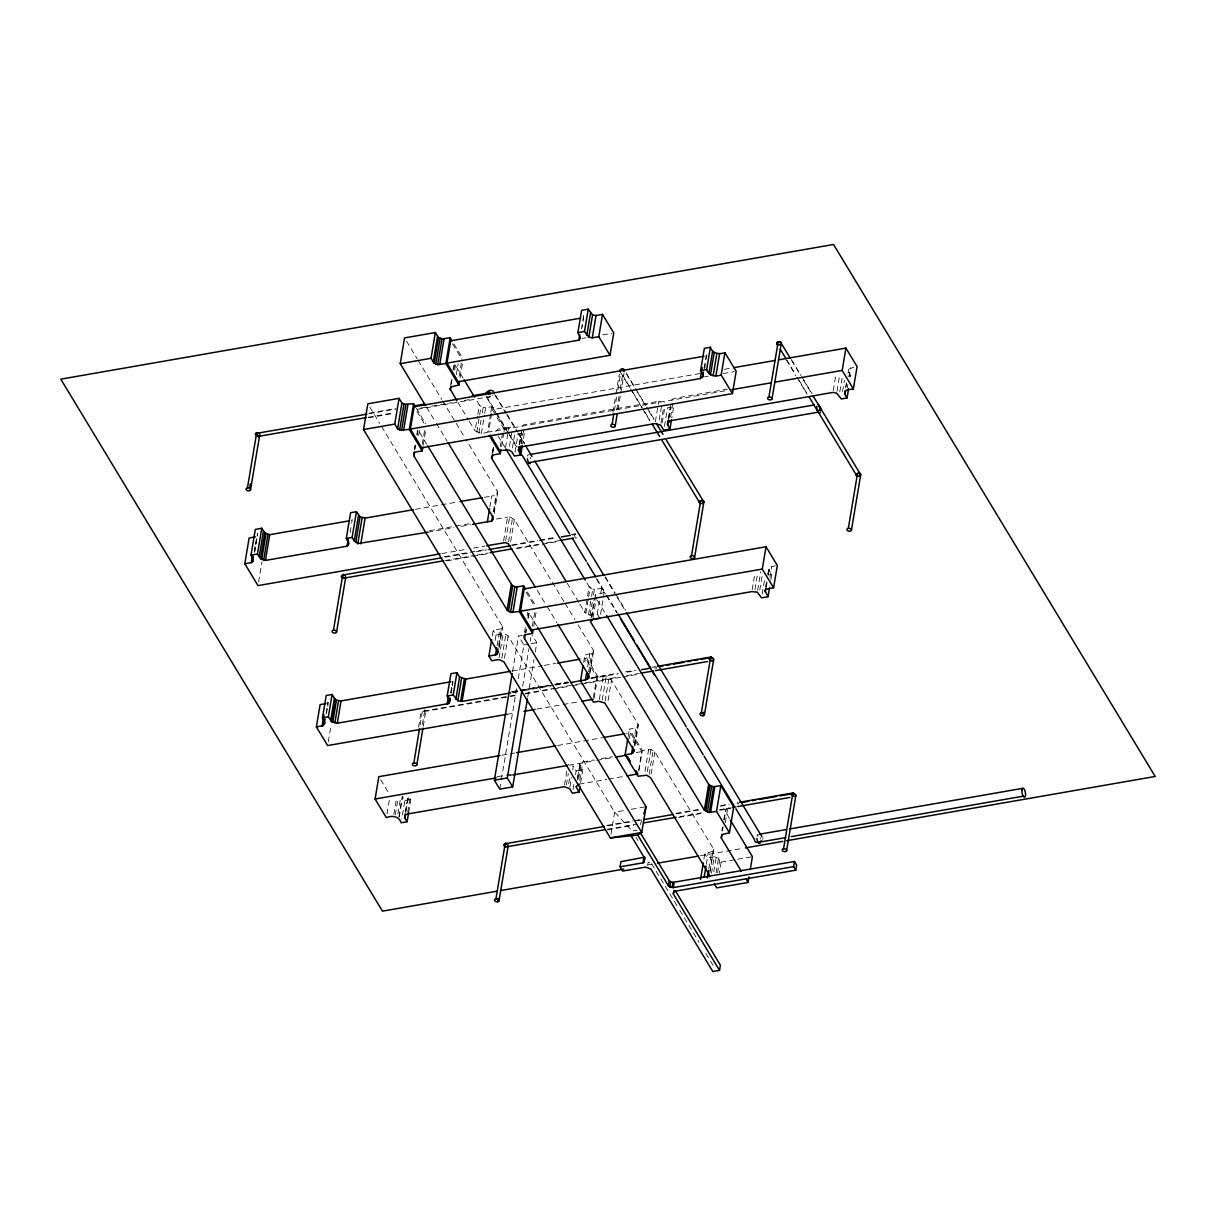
<?xml version="1.0" encoding="UTF-8"?>
<svg xmlns="http://www.w3.org/2000/svg" width="1216" height="1216" viewBox="0 0 1216 1216"><rect width="100%" height="100%" fill="white"/><g stroke="black" fill="none" stroke-linecap="round" stroke-linejoin="round"><path stroke-width="0.75" stroke-dasharray="5 3.75" d="M853.86 367.126L848.692 369.345L848.51 371.868L850.805 375.638L850.182 379.362M709.734 873.134L713.625 849.087L654.862 751.898L651.001 749.497L642.337 750.454L629.417 729.083L635.938 727.943L638.385 725.42L637.99 724.067L611.481 680.23L609.11 677.251L606.252 676.02L597.755 676.385L584.85 655.044L591.706 653.342L593.408 652.019L593.393 650.21L575.837 621.163M254.22 551.182L255.147 545.665M255.451 543.826L257.655 533.231L254.57 551.623M254.63 552.474L257.701 534.082M258.628 581.932L262.002 561.701M350.147 532.517L351.378 525.16M351.682 523.321L352.29 519.642L351.318 520.463M326.055 713.199L327.925 702.042L326.83 703.304M326.511 713.701L327.438 708.122M327.758 706.268L328.381 702.544M328.274 741.836L331.071 725.101M414.382 449.038L414.99 445.36M416.845 434.325L417.453 430.646M414.595 450.026L415.522 444.509M417.058 435.313L417.985 429.795L426.74 444.281M414.793 449.418L415.416 445.74M417.255 434.705L417.878 431.026M418.638 435.434L419.566 429.917M422.286 444.053L424.779 429.172M423.153 445.36L425.919 428.807M450.604 384.94L451.835 377.583M453.066 370.226L453.994 364.709M451.212 384.302L452.2 378.206M453.674 369.588L454.586 364.07L463.174 378.267M454.678 370.105L455.59 364.587M456.289 374.771L458.143 363.736M459.162 376.154L461.335 363.143M386.992 813.93L389.485 799.049M460.119 377.674L462.582 362.961M393.862 814.538L396.659 797.787M395.276 814.872L398.073 798.137M397.921 813.884L400.718 797.134M398.878 816.742L402.298 796.282M399.167 817.122L402.587 796.662L404.882 800.478L401.782 819.067M418.547 727.183L421.314 710.661M405.323 812.273L407.816 797.392M405.551 812.09L408.044 797.21M420.082 725.101L422.378 711.33M406.053 811.194L408.546 796.313M407.694 812.182L410.491 795.446M422.393 724.523L424.688 710.752M408.652 812.455L410.826 799.444L409.184 796.723M423.259 726.347L426.026 709.825A2.265 1.444 9.5 0 1 424.095 710.798M490.55 414.033L487.479 432.425L481.384 433.489L475.076 430.844L477.538 416.13M477.858 414.291L479.393 405.095L475.578 398.787M476.763 432.197L481.08 406.448L479.393 405.095M478.876 433.215L481.034 420.341M482.266 412.984L483.178 407.466L481.08 406.448M481.384 433.489L484.454 415.097M484.758 413.258L485.686 407.74L491.781 406.676L496.371 414.261M490.854 412.194L491.781 406.676M491.69 413.47L488.574 432.06L726.18 390.64M450.802 692.345L451.744 686.766M452.048 684.912L452.671 681.188M450.908 692.968L452.778 681.811M451.106 693.166L452.033 687.587M452.352 685.733L452.975 682.009M492.024 453.538L493.255 446.181M492.678 452.899L493.605 447.382M492.966 452.124L493.878 446.606M489.866 507.072L491.72 496.037L496.022 495.338L497.557 493.392L497.314 491.355L466.078 439.66M500.278 446.682L503.394 428.078L496.006 415.857M501.554 446.318L503.698 433.443M504.017 431.604L504.625 427.926L497.283 415.781M493.255 511.89L496.022 495.338M493.939 511.586L497.314 491.355M494.167 513.623L497.557 493.392M505.522 447.564L508.942 427.105L512.59 427.728M509.474 446.333L511.966 431.452M512.407 448.005L514.596 434.978M515.022 452.306L518.138 433.717L524.476 432.607L522.622 443.764M519.338 444.554L521.208 433.398M519.414 444.433L521.907 429.567M503.591 541.014L507.589 517.104L509.656 516.861L514.353 519.475L564.118 601.783M520.828 443.354L522.378 434.051M521.223 444.144L523.412 431.133L524.476 432.607M505.658 540.77L509.656 516.861M492.282 635.877L493.21 630.359L501.372 628.733L502.421 626.392L380.608 424.916M508.546 541.819L512.544 517.91M510.659 541.546L514.353 519.475M495.11 640.543L496.037 635.026L493.21 630.359M497.055 645.757L499.822 629.204M498.606 645.286L501.372 628.733M499.031 646.623L502.421 626.392M499.107 647.976L502.497 627.745M499.062 657.704L503.074 633.794L505.826 634.357L508.151 635.998L614.673 812.182L632.229 831.045L637.017 830.209M501.828 658.266L505.826 634.357M504.458 658.069L508.151 635.998M512.559 671.597L518.518 636.014L522.211 635.36M524.461 632.381L525.388 626.863M527.227 615.828L527.85 612.15M525.418 633.004L526.026 629.326M527.881 618.29L528.793 612.773L536.621 625.708M499.791 789.138L501.038 781.645M501.357 779.775L516.709 688.013M518.274 678.65L523.914 644.936L518.518 636.014M525.935 632.806L526.558 629.128M528.398 618.093L529.325 612.575M581.415 328.974L583.908 314.093L582.403 327.089M532.38 626.255L534.873 611.374M522.652 686.189L528.93 648.736M530.176 641.242L530.799 637.503M533.763 626.088L536.226 611.374M527.744 696.996L534.006 659.543M535.268 652.05L536.834 642.686L532.334 635.254M612.894 412.437L615.661 395.914M615.965 394.075L619.354 373.89M614.384 410.598L616.694 396.826M617.85 389.941L620.145 376.17M616.694 410.02L619.582 392.798M620.16 389.363L622.455 375.592M617.926 409.777L620.373 395.094M620.677 393.254L624.066 373.054M599.868 618.29L597.269 613.974L590.064 615.235L584.805 612.317L589.122 586.568L586.173 581.719M585.869 613.457L588.331 598.743M588.635 596.904L590.186 587.708L589.122 586.568M588.514 614.703L591.28 598.15M591.584 596.311L592.815 588.954L590.186 587.708M590.064 615.235L592.222 602.361M593.454 595.004L594.381 589.486L601.57 588.225L604.185 592.542L600.172 616.451M583.619 662.401L584.85 655.044M591.082 618.002L594.153 599.594M591.918 616.907L595.612 594.837L604.185 592.542M584.835 661.96L585.458 658.236L581.719 658.89M564.528 784.837L567.021 769.971M593.058 617.682L596.433 597.451M566.398 784.913L568.267 773.756M587.617 666.961L589.775 654.086M568.693 783.727L569.939 776.279M597.269 613.974L599.427 601.099M600.658 593.742L601.57 588.225M588.635 671.734L591.706 653.342M569.924 786.722L571.474 777.419M572.721 769.986L573.344 766.262L567.948 764.393M589.699 672.281L593.393 650.21M589.714 674.09L593.408 652.019M573.025 789.488L574.271 782.055M575.518 774.607L576.141 770.898L573.344 766.262M577.494 777.313L580.123 763.344L581.446 762.204L593.91 759.954M577.494 779.912L580.123 763.344M578.649 778.939L581.446 762.204M593.378 697.437L596.798 676.978L585.458 658.236M579.758 780.474L582.874 761.87M594.062 698.455L597.755 676.385M580.64 782.739L582.829 769.728L579.667 764.286M599.306 699.504L603.303 675.594M602.254 699.93L606.252 676.02M605.112 701.161L609.11 677.251M608.106 700.462L611.481 680.23M655.378 421.694L658.798 401.25L664.392 402.815M659.178 420.174L661.671 405.293M660.957 423.274L663.769 406.539M662.218 422.773L664.711 407.892M664.407 426.39L667.523 407.801L673.694 406.722L671.825 417.878M668.374 418.562L670.244 407.406M668.572 418.593L671.05 403.712M669.089 418.106L670.958 406.95M670.594 417.103L673.086 402.222M610.979 834.252L614.673 812.182L623.899 810.57M628.186 736.44L629.417 729.083M629.432 738.416L630.359 732.838L626.635 733.491M633.475 742.657L635.938 727.943M634.372 745.423L637.442 727.031M634.6 744.298L637.99 724.067M634.995 745.666L638.385 725.42M704.034 368.342L706.678 352.138M704.687 368.539L705.934 361.106M706.253 359.237L706.876 355.528M638.598 770.214L641.714 751.61L630.359 732.838M638.962 770.686L642.337 750.454M644.982 771.43L648.675 749.36M647.307 771.567L651.001 749.497M649.116 774.486L653.114 750.576M651.168 773.969L654.862 751.898M647.611 865.579L648.174 862.144L650.514 862.843M703.897 859.241L704.824 853.723L713.427 851.063M752.142 589.76L754.938 573.025M706.329 864.166L708.168 853.13M754.923 589.593L757.72 572.858M708.776 868.817L711.542 852.264M709.931 871.158L713.625 849.087M757.644 590.292L760.76 571.687M711.451 873.301L714.218 856.748L718.55 858.146L721.134 862.114L719.279 873.149M759.772 590.201L762.569 573.45M713.746 871.811L716.209 857.098M721.802 830.786L722.41 827.108M723.642 819.751L726.089 808.898L730.71 807.53M722.395 830.969L723.155 827.047M724.25 819.934L726.089 808.898M762.158 594.153L764.651 579.272M716.087 872.86L718.55 858.146M725.253 822.761L727.715 808.047M717.592 872.814L719.75 859.94M765.654 586.902L766.582 581.324M767.828 573.891L769.667 567.066L775.474 565.774M766.065 586.386L766.688 582.662M767.934 575.229L768.755 568.313M766.247 587.526L767.19 581.947M768.436 574.514L769.667 567.066M769.941 577.57L771.81 566.413M770.822 580.002L771.75 574.423L768.862 569.635M833.234 390.564L836.03 373.814M836.958 391.278L839.77 374.528M839.815 391.704L842.308 376.823M842.566 391.522L844.436 380.365M845.576 387.934L846.503 382.356M848.069 373.054L848.692 369.345M846.032 386.734L846.655 383.025M847.233 388.147L847.856 384.423M849.102 376.99L850.653 367.688M640.33 824.585L641.47 820.998M495.718 431.467L498.119 429.035L504.625 427.926M594.776 595.916L595.612 594.837M522.53 425.843L523.929 424.749L658.798 401.25M671.673 399.988L673.71 398.498L727.411 389.135M582.282 338.443L585.99 337.805M602.65 334.902L611.906 333.29M369.725 413.014L395.914 408.454M368.722 413.82L395.914 409.093M368.159 417.255L393.528 412.832M420.721 408.09L427.971 406.828M431.604 406.205L451.546 402.724M464.238 400.52L471.489 399.243M368.676 417.802L393.011 413.562M417.331 409.321L490.322 396.598M699.99 373.54L492.313 409.746L495.079 414.322M724.31 369.314L731.789 368.007M704.535 376.808L708.259 376.154M723.14 373.57L734.312 371.625M503.394 428.078L508.942 427.105M847.932 376.139L850.805 375.638M415.386 509.337L458.204 501.874M484.272 497.329L491.72 496.037M429.552 530.708L453.705 526.498M455.559 526.178L470.425 523.579M496.447 519.05L507.589 517.104M427.834 532.167L453.902 527.622M461.35 526.33L470.653 524.704M441.955 553.554L466.123 549.343M473.556 548.036L484.698 546.09M444.19 556.73L487.236 549.222M511.571 544.981L537.761 540.421M539.63 540.086L556.472 537.153M571.444 534.538L575.183 533.9M445.36 557.156L468.935 553.052M476.186 551.775L487.054 549.89M512.438 545.467L537.822 541.044M539.63 540.725L555.955 537.882M572.265 535.04L575.882 534.402M444.798 560.591L473.799 555.53M477.417 554.906L488.3 553.006M517.302 547.945L539.053 544.16M546.303 542.898L560.819 540.36M446.895 560.85L489.942 553.356M516.131 548.781L540.466 544.54M542.336 544.221L559.178 541.287M768.512 574.986L771.75 574.423M496.037 635.026L503.074 633.794M523.914 644.936L529.446 643.978M531.301 643.659L536.834 642.686M512.544 670.943L542.458 665.73M544.327 665.41L555.545 663.45M511.358 691.767L518.852 690.46M520.722 690.141L548.796 685.246M556.274 683.939L567.507 681.978M591.827 677.738L618.032 673.178M625.51 671.87L634.874 670.244M651.715 667.31L655.454 666.657M512.681 691.646L522.029 690.019M523.898 689.685L548.203 685.459M555.682 684.152L566.884 682.191M591.189 677.966L596.798 676.978M512.939 692.132L518.381 691.174M520.19 690.855L551.015 685.49M554.633 684.851L569.149 682.328M590.9 678.543L618.093 673.801M627.152 672.22L636.211 670.639M512.559 692.603L521.907 690.977M523.777 690.658L553.69 685.444M555.56 685.11L568.632 682.83M423.548 711.041L517.803 694.61M525.054 693.348L554.07 688.286M557.688 687.663L574.013 684.821M575.822 684.502L583.072 683.24M584.881 682.921L619.324 676.917M626.574 675.655L639.266 673.436M424.247 711.558L517.803 695.248M525.297 693.941L551.486 689.366M553.356 689.046L570.198 686.113M572.082 685.778L579.561 684.486M581.43 684.152L620.722 677.297M622.607 676.978L637.564 674.363M507.087 714.294L514.566 712.986M536.986 709.08L561.29 704.839M563.16 704.52L579.971 701.586M501.798 755.242L514.839 752.978M557.703 745.499L602.422 737.717M497.01 776.75L504.473 775.458M506.342 775.124L511.936 774.151M601.266 758.662L612.302 756.747M636.196 752.582L641.714 751.61M507.391 775.945L512.97 774.972M568.875 765.229L594.958 760.684M596.813 760.35L611.724 757.75M404.882 800.478L410.826 799.444M576.141 770.898L582.829 769.728M579.15 784.183L606.723 779.38M608.562 779.061L625.115 776.173M631.286 809.294L646.061 806.71M606.662 825.421L632.852 820.861M634.722 820.526L642.215 819.234M675.898 813.352L700.218 809.111M720.799 805.524L728.293 804.232M607.818 825.862L633.202 821.423M636.834 820.8L642.261 819.858M676.719 813.854L700.279 809.734M720.222 806.269L729.281 804.688M607.255 829.282L636.257 824.235M679.759 816.65L701.51 812.85M719.644 809.704L730.527 807.804M607.483 829.874L633.688 825.314M678.589 817.486L702.924 813.246M719.766 810.312L730.983 808.351M648.143 864.85L651.882 864.196M700.522 855.714L743.569 848.206M714.218 856.748L707.378 857.949L704.824 853.723M721.134 862.114L735.847 859.56M737.702 859.241L752.415 856.672M483.178 407.466L485.686 407.74M592.815 588.954L594.381 589.486M791.403 359.541L800.812 375.106M801.754 376.671L812.121 393.802M791.798 360.742L800.858 375.729M803.335 379.818L810.738 392.084M786.828 360.088L795.887 375.09M799.186 380.532L806.603 392.798M786.402 359.936L795.811 375.501M796.754 377.066L807.105 394.197M626.088 372.856L634.554 386.87M635.497 388.436L645.848 405.566M646.79 407.117L655.272 421.131M626.711 374.452L636.606 390.792M637.427 392.16L646.486 407.147M648.964 411.236L653.904 419.414M622.562 375.166L629.979 387.433M632.457 391.522L642.337 407.877M644.814 411.966L649.754 420.143M620.13 371.701L629.554 387.266M630.496 388.831L641.79 407.512M642.732 409.078L650.271 421.526M495.854 395.702L506.434 413.197M507.391 414.793L517.97 432.273M518.928 433.869L524.689 443.399M605.431 576.931L615.038 592.83M615.995 594.426L625.617 610.326M494.654 394.653L505.871 413.197M506.798 414.747L517.074 431.741M518.016 433.291L524.552 444.114M604.914 577.022L616.132 595.582M617.074 597.117L625.48 611.025M486.354 396.097L495.702 411.555M496.645 413.106L506.92 430.099M507.847 431.65L517.195 447.108M596.63 578.482L605.978 593.925M606.906 595.475L617.181 612.484M508.273 433.276L486.172 396.72A4.53 3.055 -31.2 0 0 490.565 396.75M509.246 434.872L516.922 447.594M596.706 579.53L605.355 593.849M606.313 595.43L616.892 612.925M453.918 343.915L462.262 357.747M452.58 343.915L461.958 359.419M498.013 435.906L504.883 447.245M597.451 600.37L605.568 613.791M729.448 818.672L725.177 810.555M457.915 402.45L468.403 419.794M469.361 421.374L475.076 430.844M567.173 583.163L578.938 602.604M579.91 604.23L584.805 612.317M406.509 341.149L417.24 358.918M418.228 360.529L441.666 399.289M442.639 400.9L465.09 438.049M565.09 603.41L574.849 619.537M426.603 407.269L435.404 421.815M436.377 423.426L447.108 441.195M537.366 590.414L546.151 604.945M547.124 606.556L556.882 622.698M416.374 408.348L425.615 423.609M527.379 592.04L535.891 606.13M416.936 411.449L424.46 423.898M526.057 592.04L534.554 606.1M636.029 837.322L637.929 840.469M651.715 863.862L678.832 908.717M679.79 910.313L699.154 942.354M705.934 953.557L713.686 966.37M369.801 407.041L379.62 423.29M380.714 779.79L389.166 793.774M424.734 709.81A2.265 0.836 80.1 0 1 423.791 711.375M655.014 668.846A2.265 0.836 80.1 0 1 655.12 667.037M656.23 667.295A2.265 0.836 80.1 0 1 656.64 668.45M737.154 804.126A2.265 0.836 80.1 0 1 737.686 802.59A2.265 0.836 80.1 0 1 738.72 803.958M527.44 456.076A4.53 1.672 80.1 0 1 529.021 454.997M530.419 457.505A4.53 1.672 80.1 0 1 530.754 458.842M575.472 538.065A2.265 0.836 80.1 0 1 574.773 534.508A2.265 0.836 80.1 0 1 576.202 535.086A2.265 0.836 80.1 0 1 576.095 538.308M756.96 836.091A4.53 1.672 80.1 0 1 758.419 834.586M760.122 837.642A4.53 1.672 80.1 0 1 760.41 839.01M762.873 837.611A4.53 3.055 -31.2 0 1 762.523 839.207M757.705 836.03A4.53 3.055 -31.2 0 1 758.51 835.711M492.723 395.109A4.53 3.055 -31.2 0 1 492.434 395.428"/><path stroke-width="1.5" d="M499.943 755.577L378.83 776.674L375.09 799.003L386.369 817.638C391.841 815.222 399.334 816.27 401.158 822.791L407.086 821.758L404.624 817.669L405.43 814.918L407.39 814.036L564.209 786.706L569.605 788.576L572.402 793.212L579.09 792.042L580.017 786.463M325.827 703.608L320.112 704.611L316.373 726.925L323.091 725.618L324.946 723.003L322.498 717.805L326.222 695.476L332.105 694.458L328.366 716.771L331.558 721.666L337.318 723.246L448.947 703.502L449.662 700.401L447.199 695.993L450.938 673.679L456.942 672.706L459.602 677.008L465.819 679.09L510.674 671.262M490.428 435.115L499.654 450.391L508.85 450.042L511.784 451.714L514.398 456.03L520.752 454.921L518.411 450.133L520.205 447.062L655.074 423.563L660.653 425.129L663.784 430.114L669.955 429.035L667.432 424.141L669.97 420.812L832.914 392.418L836.654 393.133L841.32 398.954L847.066 397.951L844.786 394.182L844.953 391.658L846.914 390.002L853.343 388.892L857.082 366.563L845.91 348.11L778.559 359.845M709.126 876.812L709.308 874.836L650.545 777.647L646.684 775.246L638.035 776.203L625.115 754.832L627.882 738.279M247.441 487.92L256.667 432.835M249.751 487.342L250.329 483.892M250.526 489.835A2.265 1.444 9.5 0 0 247.562 487.89A2.265 1.444 9.5 0 0 246.848 490.322A2.265 1.444 9.5 0 0 250.526 489.835L259.738 434.781M440.101 553.873L258.005 585.61L244.811 563.768L249.113 538.019L255.542 536.894M244.811 563.768L251.241 562.643L253.156 561.169L253.338 558.98L251.013 555.134L255.314 529.386L261.774 528.261L264.845 532.942L269.709 534.69L349.463 520.798M251.241 562.643L252.457 555.286M252.381 562.218L253.293 556.7M413.516 509.671L365.119 518.107L360.058 516.754L356.425 511.693L350.603 512.711L346.286 538.46L349.007 543.795L347.001 546.212L265.407 560.439L260.543 558.691L257.473 554.01L261.774 528.261M259.16 556.806L263.477 531.058M260.543 558.691L264.845 532.942M261.698 559.482L266.015 533.733M263.629 560.272L267.93 534.523M265.407 560.439L269.709 534.69M491.674 639.555L488.893 656.108L497.07 654.482L498.104 652.141L363.523 429.537L367.84 403.788L399.061 398.346L401.918 403.074L403.955 404.198L413.607 403.758L415.462 406.813M347.001 546.212L348.232 538.855M333.473 630.207L342.699 575.138M347.989 545.391L348.597 541.713M427.834 532.167L357.793 543.613L354.251 540.968L352.123 537.442L356.425 511.693M336.558 632.122A2.265 1.444 9.5 0 0 333.594 630.192A2.265 1.444 9.5 0 0 332.88 632.609A2.265 1.444 9.5 0 0 336.558 632.122L345.77 577.068A2.265 1.444 9.5 0 1 344.797 577.904M322.088 725.922L323.958 714.765M323.091 725.618L324.034 720.039M354.251 540.968L358.553 515.219M324.186 724.356L325.128 718.778M355.756 542.503L360.058 516.754M357.793 543.613L362.11 517.864M330.661 720.571L334.4 698.258L332.105 694.458M360.802 543.856L365.119 518.107M331.558 721.666L335.297 699.352L334.4 698.258M332.758 722.38L336.498 700.066L335.297 699.352M334.856 722.912L338.58 700.598L336.498 700.066M337.318 723.246L341.042 700.933L450.817 681.796M425.63 405.658L400.246 363.675L404.548 337.911L435.343 332.546L438.505 337.47L442.001 338.914L450.194 337.774L452.048 340.845M488.893 656.108L491.72 660.774L498.758 659.543L503.834 661.747L610.371 837.93L637.746 835.088L641.744 832.458L524.491 638.522L523.853 636.059L525.631 634.646L532.532 633.445L519.278 611.526L510.538 612.393L507.072 610.022L413.683 455.559L414.185 453.112L415.872 451.987L422.226 450.878L409.306 429.506L399.654 429.947L397.602 428.822L394.744 424.095L399.061 398.346M397.602 428.822L401.918 403.074M399.654 429.947L403.955 404.198M401.554 430.494L405.855 404.73M403.575 430.51L407.877 404.761M409.306 429.506L413.607 403.758M410.37 429.096L700.31 378.556L703.441 375.987L700.629 370.622L704.353 348.308L710.402 347.259C712.242 353.689 719.401 354.707 724.903 352.655L736.166 371.29L732.442 393.604L421.663 447.777L410.37 429.096L414.109 406.782L704.049 356.242M413.683 455.559L414.291 451.866M456.958 400.87L449.981 388.634L451.896 386.658L458.888 385.031L445.892 363.523L437.699 364.663L434.203 363.219L431.042 358.294L435.343 332.546M433.276 362.003L437.593 336.254M434.203 363.219L438.505 337.47M435.86 363.934L440.177 338.185M422.226 450.878L422.834 447.199M437.699 364.663L442.001 338.914M439.721 364.602L444.038 338.854M445.892 363.523L450.194 337.774M446.971 363.128L578.846 340.146L580.549 338.246L577.889 332.637L581.628 310.323L588.24 309.168L592.557 314.883L596.022 315.506L602.513 314.382L613.746 332.971L610.022 355.285L458.219 381.733L446.971 363.128L450.71 340.814L580.731 318.151M450.285 389.819L450.893 386.141M458.888 385.031L459.496 381.353M404.624 817.669L405.247 813.96M422.955 728.186L416.814 764.91A2.265 1.444 9.5 0 1 413.151 765.366A2.265 1.444 9.5 0 1 413.866 762.949L419.505 728.536M407.086 821.758L408.652 812.455M447.093 704.11L448.339 696.677M448.947 703.502L449.874 697.923M449.54 702.468L450.163 698.744M566.2 581.537L491.75 458.417L492.374 454.738M510.69 692.938L462.08 701.404L457.839 700.705L453.218 695.02L456.942 672.706M455.863 699.322L459.602 677.008M472.522 524.385L487.403 521.786L489.562 508.911M457.839 700.705L461.563 678.376M491.75 458.417L491.416 457.216L493.818 454.784L500.323 453.674L500.931 449.996M460.621 701.358L464.345 679.045M487.403 521.786L491.72 521.086L492.632 515.569M462.08 701.404L465.819 679.09M518.411 450.133L519.034 446.409M519.673 453.446L520.919 445.998M520.752 454.921L522.302 445.618M495.52 654.953L496.751 647.596M497.07 654.482L497.998 648.964M507.072 610.022L511.389 584.273L427.713 445.892M508.44 611.359L512.757 585.61L511.389 584.273M510.538 612.393L514.854 586.644L512.757 585.61M512.894 612.651L517.195 586.902L523.594 585.778L525.479 588.909M519.278 611.526L523.594 585.778M520.433 611.238L524.157 588.924L766.019 546.759L777.313 565.455L773.589 587.769L765.943 589.395L765.031 590.626L768.026 596.737L761.535 597.862L757.34 592.146L751.822 591.614L531.757 629.979L520.433 611.238L762.28 569.073L773.589 587.769M527.425 698.866L512.696 786.889L499.791 789.138L494.38 780.216L512.24 673.466M524.491 638.522L525.099 634.843M578.846 340.146L579.789 334.567M512.696 786.889L507.3 777.951L522.029 689.943M532.532 633.445L533.14 629.766M610.022 355.285L598.789 336.695L592.283 337.835L588.818 337.197L584.501 331.482L588.24 309.168M586.811 335.297L590.535 312.983M588.818 337.197L592.557 314.883M495.93 898.913L505.157 843.828M497.663 901.77L498.241 898.335M592.283 337.835L596.022 315.506M499.016 900.828A2.265 1.444 9.5 0 0 496.052 898.882A2.265 1.444 9.5 0 0 495.338 901.314A2.265 1.444 9.5 0 0 499.016 900.828L508.227 845.774A2.265 1.444 9.5 0 1 507.422 846.549M598.789 336.695L602.513 314.382M612.089 424.354L613.806 414.033M615.159 426.269A2.265 1.444 9.5 0 0 612.195 424.338A2.265 1.444 9.5 0 0 611.496 426.755A2.265 1.444 9.5 0 0 615.159 426.269L617.302 413.455M625.115 754.832L631.621 753.692L634.083 751.184L633.688 749.816L604.793 703L599.002 701.343L593.438 702.134L580.549 680.793L583.011 666.079M580.549 680.793L585.458 679.85L586.69 672.478M585.458 679.85L587.404 679.09L588.331 673.573M667.432 424.141L668.055 420.417M667.842 425.539L668.77 419.961M669.955 429.035L671.506 419.733M631.621 753.692L632.852 746.335M633.141 752.78L633.749 749.102M700.31 378.556L702.179 367.399M620.084 866.81L620.935 861.658L644.89 857.143L644.024 862.296L642.99 862.828L620.084 866.81L622.653 871.082L645.574 867.084L650.849 869.014L712.819 971.523L719.522 970.353L720.389 965.2L675.138 890.37M702.468 377.629L703.41 372.05M732.442 393.604L721.164 374.969C715.662 377.021 708.518 376.018 706.663 369.573L710.402 347.259M708.928 373.327L712.667 351.014M710.478 374.817L714.218 352.488M713.123 375.774L716.862 353.461M715.92 375.881L719.644 353.567M537.594 627.319L646.061 806.71L641.744 832.458L610.371 837.93M721.164 374.969L724.903 352.655M691.494 555.697L700.705 500.627M642.99 862.828L643.857 857.675M694.564 557.612A2.265 1.444 9.5 0 0 691.6 555.682A2.265 1.444 9.5 0 0 690.901 558.098A2.265 1.444 9.5 0 0 694.564 557.612L703.775 502.558M719.522 970.353L673.314 893.927L673.649 892.346L675.914 891.07L795.75 870.185L793.592 866.628L673.269 887.604L669.849 887.042L668.39 885.78L669.256 880.627L640.528 833.097M669.849 887.042L670.715 881.889L669.256 880.627M672.129 887.543L672.995 882.39L794.458 861.475L796.602 865.032L795.75 870.185M701.358 712.834L710.57 657.765M673.269 887.604L674.135 882.451M703.091 715.707L703.669 712.257M673.314 893.927L673.892 890.492M704.429 714.78L713.64 659.695M768.922 397.024L778.149 341.954M772.008 398.939A2.265 1.444 9.5 0 0 769.044 397.009A2.265 1.444 9.5 0 0 768.33 399.426A2.265 1.444 9.5 0 0 772.008 398.939L781.219 343.885M741.41 871.34L721.301 838.082L721.787 834.662L729.418 832.747L716.513 811.406L709.308 812.41L704.368 810.084L708.685 784.32L606.556 615.418M705.721 811.178L710.038 785.414L708.685 784.32M707.393 812.045L711.71 786.296L710.038 785.414M709.308 812.41L713.61 786.661L720.814 785.658L733.719 806.998L729.418 832.747M710.509 812.455L714.81 786.706M700.507 879.472L703.289 862.919M704.17 877.04L706.01 866.005M716.513 811.406L720.814 785.658M707.241 878.013L708.472 870.656M762.28 569.073L766.019 546.759M721.301 838.082L721.924 834.404M765.138 591.964L765.761 588.24M768.026 596.737L769.576 587.434M714.233 883.895L716.817 887.878L748.114 882.421L749.026 876.903M750.257 869.546L752.415 856.672L730.406 820.253M853.343 388.892L842.186 370.424L845.91 348.11M844.786 394.182L845.409 390.458M847.066 397.951L848.616 388.664M783.545 848.783L792.756 793.698M786.615 850.698A2.265 1.444 9.5 0 0 783.666 848.753A2.265 1.444 9.5 0 0 782.952 851.185A2.265 1.444 9.5 0 0 786.615 850.698L795.826 795.644M848.327 528.352L857.554 473.282M793.592 866.628L794.458 861.475M851.413 530.267A2.265 1.444 9.5 0 0 848.449 528.337A2.265 1.444 9.5 0 0 847.734 530.754A2.265 1.444 9.5 0 0 851.413 530.267L860.624 475.228M643.766 813.854L646.061 806.71M491.72 521.086L493.24 519.141L493.012 517.104L448.096 442.806M644.024 862.296L644.662 858.177L631.362 836.198M587.404 679.09L589.106 677.768L589.091 675.959L557.855 624.31M579.15 784.183L575.943 786.615L579.09 792.042M400.246 363.675L431.042 358.294M577.889 332.637L584.501 331.482M258.142 433.094L366.913 414.139M414.048 405.931L424.931 404.031M472.066 395.808L490.185 392.662M257.564 436.529L366.335 417.574M363.523 429.537L394.744 424.095M700.629 370.622L706.663 369.573M733.658 367.673L774.82 360.498M731.804 389.667L771.081 382.827M774.835 382.174L842.186 370.424M530.161 454.465L814.036 404.974M528.55 462.673L817.988 412.224A4.53 1.672 80.1 0 0 820.238 411.95M460.074 501.554L482.418 497.663M346.286 538.46L352.123 537.442M251.013 555.134L257.473 554.01M486.552 545.771L505.354 542.61L508.227 543.658L535.42 587.191M441.742 557.779L343.854 574.849A2.265 0.836 80.1 0 0 342.73 574.986A2.265 0.836 80.1 0 0 343.125 577.995M488.878 549.571L510.629 545.771M561.382 536.925L570.456 535.344M343.277 578.284L442.974 560.895M490.109 552.687L511.86 548.902M560.819 540.36L573.496 538.156M599.868 618.29L592.739 619.522L590.459 621.68L704.368 810.084M557.414 663.13L579.85 659.209M322.498 717.805L328.366 716.771M657.324 666.322L711.026 656.959M641.653 669.697L650.712 668.116L636.804 644.936M659.634 666.55L663.1 665.958M666.581 665.35L670.046 664.742M673.527 664.134L683.939 662.325M687.42 661.717L690.886 661.109M694.351 660.501L697.832 659.893M701.298 659.3L711.725 657.476M570.502 682.51L581.719 680.55M641.075 673.117L653.767 670.913M655.576 670.594L707.682 661.519M507.087 714.294L327.651 745.56L316.373 726.925M523.898 711.36L535.116 709.399M581.841 701.252L593.058 699.306M516.709 752.643L555.834 745.834M604.276 737.382L624.781 733.81M375.09 799.003L496.204 777.89M512.97 774.972L567.006 765.548M615.448 757.112L626.635 755.151M494.38 780.216L507.3 777.951M626.954 775.854L637.99 773.938L636.09 770.807M739.51 802.271L793.227 792.908M506.312 843.554L604.2 826.485M644.085 819.538L673.086 814.477M741.821 802.499L748.767 801.283M752.233 800.69L755.714 800.082M759.179 799.474L776.553 796.45M780.018 795.842L793.911 793.425M505.734 846.974L605.431 829.601M643.507 822.974L676.142 817.274M732.336 807.485L735.954 806.846M737.778 806.542L789.868 797.453M759.742 834.176L785.87 829.616M789.594 828.978L1022.899 788.302M758.13 842.384L785.734 837.581M791.251 836.608L1023.158 796.191M496.584 891.267L382.447 911.149L60.8 379.164L833.553 244.477L1155.2 776.462L786.6 840.712M500.323 890.614L623.808 869.09M657.491 863.208L698.653 856.034M745.438 847.886L782.861 841.366M447.199 695.993L453.218 695.02M514.854 586.644L517.195 586.902M338.58 700.598L341.042 700.933M711.71 786.296L713.61 786.661M670.715 881.889L672.995 882.39M781.082 343.018L790.142 358.006M813.215 396.158L860.487 474.362M780.231 349.19L786.007 358.735M809.066 396.887L816.483 409.154M818.976 413.273L856.338 475.076M656.366 423.502L662.963 434.401M666.277 439.888L703.654 501.691M652.232 424.232L659.634 436.483M662.127 440.602L699.504 502.421M525.494 445.649L532.03 456.471M534.842 461.107L603.987 575.487M626.407 612.575L761.915 836.684M521.877 454.83L569.529 533.657M572.326 538.293L586.355 561.473M587.282 563.023L595.688 576.931M618.123 614.019L634.007 640.3M653.63 672.752L686.341 726.849M687.268 728.399L703.152 754.665M704.094 756.215L733.993 805.676M735.862 808.762L754.558 839.678A4.53 3.055 -31.2 0 0 756.762 842.43A4.53 3.055 -31.2 0 0 761.55 840.56M620.738 619.278L654.375 674.926M464.132 379.848L474.62 397.206M505.856 448.856L585.2 580.093M489.303 435.465L500.323 453.674M746.198 879.244L748.114 882.421M627.578 756.717L630.42 761.414M637.746 835.088L668.39 885.78M709.688 659.938A2.265 1.444 9.5 0 1 710.144 657.871A2.265 1.444 9.5 0 1 713.351 658.616A2.265 1.444 9.5 0 1 712.485 660.592M710.995 660.622A2.265 0.836 80.1 0 1 710.737 657.233A2.265 0.836 80.1 0 1 712.15 658.54M712.242 660.911A2.265 0.836 80.1 0 1 711.998 661.337M413.866 762.949A2.265 1.444 9.5 0 1 416.814 764.879M504.26 846.002A2.265 1.444 9.5 0 1 504.701 843.95A2.265 1.444 9.5 0 1 507.893 844.649M505.582 846.686A2.265 0.836 80.1 0 1 505.218 843.539A2.265 0.836 80.1 0 1 506.464 843.843M530.389 463.357A4.53 1.672 80.1 0 1 527.349 458.721M817.988 412.224A4.53 1.672 80.1 0 1 816.772 406.25M817.745 404.335A4.53 1.672 80.1 0 1 820.374 410.598M819.037 407.041A2.265 1.52 -31.2 0 1 820.648 408.318A2.265 1.52 -31.2 0 1 818.733 410.385A2.265 1.52 -31.2 0 1 816.529 409.762M859.074 472.963A2.265 1.52 -31.2 0 1 858.511 476.338M856.885 476.277A2.265 1.52 -31.2 0 1 856.702 474.255M857.949 473.237A2.265 1.444 9.5 0 1 860.594 474.559A2.265 1.444 9.5 0 1 859.089 476.17M856.809 475.578A2.265 1.444 9.5 0 1 856.687 473.617M777.571 344.356A2.265 1.444 9.5 0 1 777.434 342.182A2.265 1.444 9.5 0 1 780.763 342.638A2.265 1.444 9.5 0 1 780.246 344.721M777.632 345.01A2.265 1.52 -31.2 0 1 777.86 342.334A2.265 1.52 -31.2 0 1 781.006 342.304A2.265 1.52 -31.2 0 1 779.106 345.01M701.86 500.338A2.265 1.52 -31.2 0 1 701.875 503.606M700.051 503.622A2.265 1.52 -31.2 0 1 699.869 501.585M701.1 500.582A2.265 1.444 9.5 0 1 703.745 501.889A2.265 1.444 9.5 0 1 702.255 503.515M699.823 502.801A2.265 1.444 9.5 0 1 699.854 500.946M255.922 435.13A2.265 1.444 9.5 0 1 256.47 432.881A2.265 1.444 9.5 0 1 259.722 434.173M620.418 371.458A2.265 1.444 9.5 0 1 621.741 369.238A2.265 1.444 9.5 0 1 624.325 371.336M620.099 371.534A2.265 1.52 -31.2 0 1 622.866 368.965A2.265 1.52 -31.2 0 1 623.595 371.518M342.304 577.646A2.265 1.444 9.5 0 1 341.985 575.366A2.265 1.444 9.5 0 1 345.435 575.943M489.09 394.577A2.265 0.836 80.1 0 1 489.455 392.16A2.265 0.836 80.1 0 1 490.671 393.938M257.138 435.465A2.265 0.836 80.1 0 1 257.184 432.805A2.265 0.836 80.1 0 1 258.37 433.565M258.765 435.921A2.265 0.836 80.1 0 1 258.43 436.954M760.38 842.11A4.53 1.672 80.1 0 1 758.556 842.977A4.53 1.672 80.1 0 1 756.93 838.432M791.479 795.37A2.265 1.444 9.5 0 1 792.817 793.698A2.265 1.444 9.5 0 1 795.674 794.732A2.265 1.444 9.5 0 1 794.671 796.526M793.182 796.556A2.265 0.836 80.1 0 1 792.954 793.121A2.265 0.836 80.1 0 1 794.398 794.702M485.427 394.546A4.53 3.055 -31.2 0 1 490.337 390.366A4.53 3.055 -31.2 0 1 493.65 393.422M700.766 715.236A2.265 1.444 9.5 0 0 704.429 714.75A2.265 1.444 9.5 0 0 701.465 712.819A2.265 1.444 9.5 0 0 700.766 715.236M1021.926 790.476A4.53 1.672 80.1 0 0 1024.374 797.225A4.53 1.672 80.1 0 0 1024.89 790.582A4.53 1.672 80.1 0 0 1021.926 790.476"/></g></svg>
